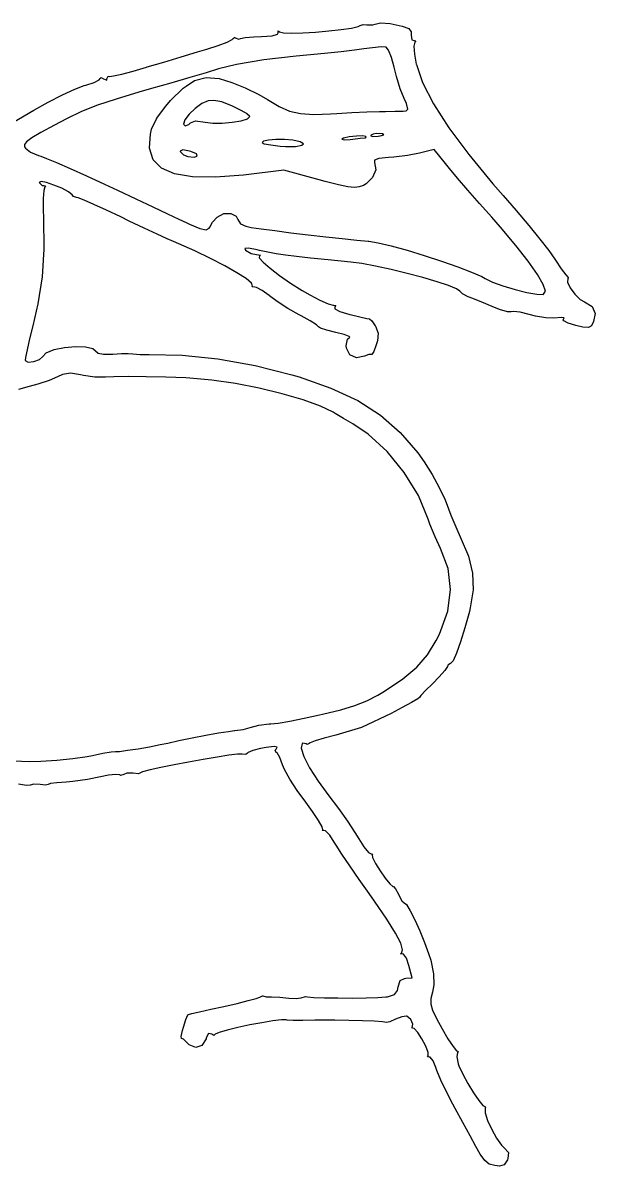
# Model space of a CAD drawing. Header units: millimetres. Extents: x 32.4 to 58, y -18 to -1.3.
# Drawn here: x 54.3 to 57.97, y -18.02 to -10.69 of the extents above; entities that cross this region are included whole.
import ezdxf

# ---------------------------------------------------------------- set-up
doc = ezdxf.new("R2010")
doc.units = ezdxf.units.MM
doc.layers.add('F.Silkscreen', color=41, linetype='CONTINUOUS', true_color=0xf2eda1)

msp = doc.modelspace()

# ---------------------------------------------------------------- linework, layer by layer
at = {"layer": 'F.Silkscreen', "linetype": 'CONTINUOUS'}
for p, q in [((56.412402, -10.719701), (56.455368, -10.709875)), ((56.455368, -10.709875), (56.467903, -10.70246)), ((56.467903, -10.70246), (56.486101, -10.695703)), ((56.486101, -10.695703), (56.510905, -10.697728)), ((56.510905, -10.697728), (56.549118, -10.698994)), ((56.549118, -10.698994), (56.56513, -10.693654)), ((56.56513, -10.693654), (56.599026, -10.685895)), ((56.599026, -10.685895), (56.660042, -10.690498)), ((56.660042, -10.690498), (56.737406, -10.706165)), ((56.737406, -10.706165), (56.78055, -10.721442)), ((55.653171, -10.786685), (55.663665, -10.777892)), ((55.663665, -10.777892), (55.667147, -10.781973)), ((55.667147, -10.781973), (55.688984, -10.789557)), ((55.699719, -10.786595), (55.730338, -10.780677)), ((55.730338, -10.780677), (55.784998, -10.776092)), ((55.784998, -10.776092), (55.835916, -10.774214)), ((55.835916, -10.774214), (55.903167, -10.76944)), ((55.903167, -10.76944), (55.937494, -10.758414)), ((55.937494, -10.758414), (55.941176, -10.748799)), ((55.941176, -10.748799), (55.942912, -10.736783)), ((55.942912, -10.736783), (55.95102, -10.743276)), ((55.95102, -10.743276), (55.975615, -10.749373)), ((55.975615, -10.749373), (56.027917, -10.751215)), ((56.027917, -10.751215), (56.099565, -10.749462)), ((56.099565, -10.749462), (56.182199, -10.744774)), ((56.182199, -10.744774), (56.267457, -10.737811)), ((56.267457, -10.737811), (56.346979, -10.729233)), ((56.346979, -10.729233), (56.412402, -10.719701)), ((56.78055, -10.721442), (56.795905, -10.743454)), ((56.795905, -10.743454), (56.795638, -10.764398)), ((56.795638, -10.764398), (56.799585, -10.795112)), ((55.423932, -10.872606), (55.485279, -10.854431)), ((55.485279, -10.854431), (55.557583, -10.83121)), ((55.557583, -10.83121), (55.61462, -10.809343)), ((55.61462, -10.809343), (55.648009, -10.792213)), ((55.648009, -10.792213), (55.653171, -10.786685)), ((55.688984, -10.789557), (55.699719, -10.786595)), ((56.490936, -10.852902), (56.432017, -10.860872)), ((56.547169, -10.845254), (56.490936, -10.852902)), ((56.602389, -10.840577), (56.547169, -10.845254)), ((56.633792, -10.841503), (56.602389, -10.840577)), ((56.650135, -10.861048), (56.633792, -10.841503)), ((56.799585, -10.795112), (56.81325, -10.799946)), ((56.817572, -10.81047), (56.812289, -10.836136)), ((56.812289, -10.836136), (56.816015, -10.886936)), ((56.81325, -10.799946), (56.824426, -10.802049)), ((56.824426, -10.802049), (56.817572, -10.81047)), ((55.207955, -10.93706), (55.320406, -10.903434)), ((55.320406, -10.903434), (55.423932, -10.872606)), ((55.849939, -10.922268), (55.675501, -10.952456)), ((56.057783, -10.899063), (55.849939, -10.922268)), ((56.125923, -10.892917), (56.057783, -10.899063)), ((56.240121, -10.881879), (56.125923, -10.892917)), ((56.345281, -10.870865), (56.240121, -10.881879)), ((56.432017, -10.860872), (56.345281, -10.870865)), ((56.668896, -10.907508), (56.650135, -10.861048)), ((56.685491, -10.970445), (56.668896, -10.907508)), ((56.816015, -10.886936), (56.827936, -10.951996)), ((54.938357, -11.014442), (55.011912, -10.994966)), ((55.011912, -10.994966), (55.098001, -10.970082)), ((55.098001, -10.970082), (55.102038, -10.968867)), ((55.102038, -10.968867), (55.207955, -10.93706)), ((55.560243, -10.981734), (55.480186, -11.005714)), ((55.675501, -10.952456), (55.560243, -10.981734)), ((56.700072, -11.029989), (56.685491, -10.970445)), ((56.827936, -10.951996), (56.828309, -10.953609)), ((56.828309, -10.953609), (56.867974, -11.069125)), ((54.70807, -11.084927), (54.761074, -11.068752)), ((54.761074, -11.068752), (54.794226, -11.052411)), ((54.794226, -11.052411), (54.800349, -11.043251)), ((54.800349, -11.043251), (54.807609, -11.037249)), ((54.807609, -11.037249), (54.822765, -11.045643)), ((54.822765, -11.045643), (54.843061, -11.054045)), ((54.843061, -11.054045), (54.844186, -11.044721)), ((54.844186, -11.044721), (54.851319, -11.028936)), ((54.851319, -11.028936), (54.859627, -11.029474)), ((54.859627, -11.029474), (54.885032, -11.026586)), ((54.885032, -11.026586), (54.938357, -11.014442)), ((55.25442, -11.071981), (55.12974, -11.108116)), ((55.37474, -11.036822), (55.25442, -11.071981)), ((55.351117, -11.091932), (55.405159, -11.056182)), ((55.480186, -11.005714), (55.37474, -11.036822)), ((55.405159, -11.056182), (55.479166, -11.036861)), ((55.479166, -11.036861), (55.562692, -11.043968)), ((55.562692, -11.043968), (55.645363, -11.068196)), ((55.645363, -11.068196), (55.729491, -11.102789)), ((56.724717, -11.109017), (56.700072, -11.029989)), ((56.867974, -11.069125), (56.937685, -11.204585)), ((54.467618, -11.194231), (54.558397, -11.147696)), ((54.558397, -11.147696), (54.637837, -11.110855)), ((54.637837, -11.110855), (54.696919, -11.08807)), ((54.696919, -11.08807), (54.70807, -11.084927)), ((55.048281, -11.131546), (54.902822, -11.174998)), ((55.12974, -11.108116), (55.048281, -11.131546)), ((55.25206, -11.184014), (55.33226, -11.104407)), ((55.33226, -11.104407), (55.351117, -11.091932)), ((55.729491, -11.102789), (55.818113, -11.146598)), ((55.818113, -11.146598), (55.873485, -11.178678)), ((56.749823, -11.171113), (56.724717, -11.109017)), ((54.374522, -11.246105), (54.467618, -11.194231)), ((54.783807, -11.215084), (54.681077, -11.255754)), ((54.902822, -11.174998), (54.783807, -11.215084)), ((55.169107, -11.290991), (55.221333, -11.219453)), ((55.221333, -11.219453), (55.25206, -11.184014)), ((55.451942, -11.203848), (55.408661, -11.234597)), ((55.493406, -11.186851), (55.451942, -11.203848)), ((55.529003, -11.183619), (55.493406, -11.186851)), ((55.58001, -11.19298), (55.529003, -11.183619)), ((55.648669, -11.220316), (55.58001, -11.19298)), ((55.690988, -11.240809), (55.648669, -11.220316)), ((55.873485, -11.178678), (55.947975, -11.222547)), ((55.947975, -11.222547), (56.015417, -11.2516)), ((56.764601, -11.203413), (56.749823, -11.171113)), ((56.773972, -11.239445), (56.764601, -11.203413)), ((56.937685, -11.204585), (57.036688, -11.35885)), ((54.138587, -11.383374), (54.374522, -11.246105)), ((54.681077, -11.255754), (54.584474, -11.300957)), ((55.161026, -11.30206), (55.169107, -11.290991)), ((55.37034, -11.271727), (55.343758, -11.307861)), ((55.408661, -11.234597), (55.37034, -11.271727)), ((55.736521, -11.266382), (55.690988, -11.240809)), ((55.740023, -11.269114), (55.736521, -11.266382)), ((55.758883, -11.28383), (55.740023, -11.269114)), ((55.744946, -11.301606), (55.760052, -11.287256)), ((55.760052, -11.287256), (55.758883, -11.28383)), ((56.015417, -11.2516), (56.085981, -11.267876)), ((56.085981, -11.267876), (56.169835, -11.27342)), ((56.169835, -11.27342), (56.27715, -11.270267)), ((56.27715, -11.270267), (56.317524, -11.267795)), ((56.317524, -11.267795), (56.414811, -11.261985)), ((56.414811, -11.261985), (56.510863, -11.257295)), ((56.510863, -11.257295), (56.592003, -11.254344)), ((56.592003, -11.254344), (56.629348, -11.253656)), ((56.629348, -11.253656), (56.692614, -11.253067)), ((56.692614, -11.253067), (56.7427, -11.252166)), ((56.7427, -11.252166), (56.762246, -11.251476)), ((56.762246, -11.251476), (56.773972, -11.239445)), ((54.50654, -11.342064), (54.420188, -11.390061)), ((54.584474, -11.300957), (54.50654, -11.342064)), ((55.122906, -11.39934), (55.130061, -11.368914)), ((55.130061, -11.368914), (55.161026, -11.30206)), ((55.343758, -11.307861), (55.335693, -11.335627)), ((55.335693, -11.335627), (55.34648, -11.346695)), ((55.34648, -11.346695), (55.370031, -11.337632)), ((55.370031, -11.337632), (55.37694, -11.330238)), ((55.37694, -11.330238), (55.3802, -11.32675)), ((55.3802, -11.32675), (55.412531, -11.313566)), ((55.412531, -11.313566), (55.473262, -11.322704)), ((55.473262, -11.322704), (55.522241, -11.329526)), ((55.522241, -11.329526), (55.583352, -11.32954)), ((55.583352, -11.32954), (55.647142, -11.324034)), ((55.647142, -11.324034), (55.704158, -11.314294)), ((55.704158, -11.314294), (55.744946, -11.301606)), ((57.036688, -11.35885), (57.16423, -11.53078)), ((54.362386, -11.424354), (54.328603, -11.448533)), ((54.420188, -11.390061), (54.362386, -11.424354)), ((55.119184, -11.45684), (55.122906, -11.39934)), ((55.847673, -11.445249), (55.838744, -11.453978)), ((55.879844, -11.438465), (55.847673, -11.445249)), ((55.927342, -11.434583), (55.879844, -11.438465)), ((55.982255, -11.434558), (55.927342, -11.434583)), ((56.036668, -11.439344), (55.982255, -11.434558)), ((56.083764, -11.449286), (56.036668, -11.439344)), ((56.360866, -11.425675), (56.349588, -11.432447)), ((56.349588, -11.432447), (56.364312, -11.435923)), ((56.397218, -11.417562), (56.360866, -11.425675)), ((56.364312, -11.435923), (56.404004, -11.43359)), ((56.443733, -11.412019), (56.397218, -11.417562)), ((56.404004, -11.43359), (56.419779, -11.431673)), ((56.419779, -11.431673), (56.468447, -11.426031)), ((56.48491, -11.410738), (56.443733, -11.412019)), ((56.468447, -11.426031), (56.49899, -11.424196)), ((56.505245, -11.41542), (56.48491, -11.410738)), ((56.49899, -11.424196), (56.502202, -11.424518)), ((56.502202, -11.424518), (56.505738, -11.416315)), ((56.505738, -11.416315), (56.505245, -11.41542)), ((56.551723, -11.399144), (56.533942, -11.408869)), ((56.533942, -11.408869), (56.546591, -11.414088)), ((56.546591, -11.414088), (56.58287, -11.412979)), ((56.569457, -11.395353), (56.551723, -11.399144)), ((56.61022, -11.397151), (56.569457, -11.395353)), ((56.58287, -11.412979), (56.59679, -11.41122)), ((56.59679, -11.41122), (56.620402, -11.40437)), ((56.620402, -11.40437), (56.61022, -11.397151)), ((54.328603, -11.448533), (54.314313, -11.466192)), ((54.314313, -11.466192), (54.314988, -11.480924)), ((54.314988, -11.480924), (54.320538, -11.489652)), ((54.320538, -11.489652), (54.354036, -11.515118)), ((54.354036, -11.515118), (54.405784, -11.537927)), ((55.116983, -11.490888), (55.119184, -11.45684)), ((55.1402, -11.563841), (55.116983, -11.490888)), ((55.330148, -11.5014), (55.313579, -11.508927)), ((55.313579, -11.508927), (55.313949, -11.51187)), ((55.313949, -11.51187), (55.335088, -11.532627)), ((55.372859, -11.508334), (55.330148, -11.5014)), ((55.382322, -11.511034), (55.372859, -11.508334)), ((55.417704, -11.526581), (55.382322, -11.511034)), ((55.838744, -11.453978), (55.852989, -11.461519)), ((55.852989, -11.461519), (55.894444, -11.46955)), ((55.894444, -11.46955), (55.955325, -11.476268)), ((55.955325, -11.476268), (55.988349, -11.478479)), ((55.988349, -11.478479), (56.053283, -11.478329)), ((56.053283, -11.478329), (56.092857, -11.471773)), ((56.104031, -11.461272), (56.083764, -11.449286)), ((56.092857, -11.471773), (56.104031, -11.461272)), ((56.943437, -11.498163), (56.848783, -11.521629)), ((57.014264, -11.589061), (56.943437, -11.498163)), ((54.405784, -11.537927), (54.418807, -11.541898)), ((54.418807, -11.541898), (54.456043, -11.555452)), ((54.456043, -11.555452), (54.521299, -11.582654)), ((54.521299, -11.582654), (54.608938, -11.621011)), ((55.19329, -11.618561), (55.1402, -11.563841)), ((55.335088, -11.532627), (55.3632, -11.544387)), ((55.3632, -11.544387), (55.402771, -11.547697)), ((55.402771, -11.547697), (55.422111, -11.540852)), ((55.422111, -11.540852), (55.417704, -11.526581)), ((56.559812, -11.567342), (56.559213, -11.581035)), ((56.559213, -11.581035), (56.567401, -11.628519)), ((56.587981, -11.556671), (56.559812, -11.567342)), ((56.649481, -11.55061), (56.587981, -11.556671)), ((56.68464, -11.54793), (56.649481, -11.55061)), ((56.771306, -11.536758), (56.68464, -11.54793)), ((56.848783, -11.521629), (56.771306, -11.536758)), ((57.040039, -11.620895), (57.014264, -11.589061)), ((57.16423, -11.53078), (57.319555, -11.719239)), ((54.608938, -11.621011), (54.713326, -11.668028)), ((55.27698, -11.655412), (55.19329, -11.618561)), ((55.392003, -11.67476), (55.27698, -11.655412)), ((55.718967, -11.6624), (55.539088, -11.676969)), ((55.97921, -11.632162), (55.718967, -11.6624)), ((56.205719, -11.692855), (55.97921, -11.632162)), ((56.567401, -11.628519), (56.54794, -11.679097)), ((57.091404, -11.681839), (57.040039, -11.620895)), ((54.421194, -11.703982), (54.408549, -11.709944)), ((54.408549, -11.709944), (54.408791, -11.711021)), ((54.408791, -11.711021), (54.428652, -11.729374)), ((54.456373, -11.710773), (54.421194, -11.703982)), ((54.428652, -11.729374), (54.438996, -11.728802)), ((54.438996, -11.728802), (54.450432, -11.731004)), ((54.445503, -11.737302), (54.439313, -11.761438)), ((54.450432, -11.731004), (54.445503, -11.737302)), ((54.504041, -11.726566), (54.456373, -11.710773)), ((54.554152, -11.747613), (54.504041, -11.726566)), ((54.713326, -11.668028), (54.828828, -11.721212)), ((54.828828, -11.721212), (54.911087, -11.759744)), ((55.539088, -11.676969), (55.392003, -11.67476)), ((56.243331, -11.702869), (56.205719, -11.692855)), ((56.329023, -11.724626), (56.243331, -11.702869)), ((56.389021, -11.737159), (56.329023, -11.724626)), ((56.430813, -11.741417), (56.389021, -11.737159)), ((56.461889, -11.738351), (56.430813, -11.741417)), ((56.489737, -11.728913), (56.461889, -11.738351)), ((56.506897, -11.719856), (56.489737, -11.728913)), ((56.54794, -11.679097), (56.506897, -11.719856)), ((57.157604, -11.758691), (57.091404, -11.681839)), ((57.319555, -11.719239), (57.384508, -11.793597)), ((54.439313, -11.761438), (54.435806, -11.814024)), ((54.596664, -11.770162), (54.554152, -11.747613)), ((54.621531, -11.790463), (54.596664, -11.770162)), ((54.630115, -11.800173), (54.621531, -11.790463)), ((54.648792, -11.807009), (54.630115, -11.800173)), ((54.658508, -11.809015), (54.648792, -11.807009)), ((54.697232, -11.82403), (54.658508, -11.809015)), ((54.911087, -11.759744), (55.028929, -11.815327)), ((57.232883, -11.844777), (57.157604, -11.758691)), ((57.384508, -11.793597), (57.468912, -11.890505)), ((54.435806, -11.814024), (54.435366, -11.886252)), ((54.759708, -11.851176), (54.697232, -11.82403)), ((54.840068, -11.887871), (54.759708, -11.851176)), ((55.028929, -11.815327), (55.137456, -11.86651)), ((55.137456, -11.86651), (55.231493, -11.91085)), ((57.311482, -11.933429), (57.232883, -11.844777)), ((54.435366, -11.886252), (54.436835, -11.937901)), ((54.436835, -11.937901), (54.439233, -12.137561)), ((54.932444, -11.931543), (54.840068, -11.887871)), ((54.987167, -11.957723), (54.932444, -11.931543)), ((55.082018, -12.002661), (54.987167, -11.957723)), ((55.231493, -11.91085), (55.30586, -11.945909)), ((55.30586, -11.945909), (55.355379, -11.969244)), ((55.521604, -11.964346), (55.551316, -11.932233)), ((55.551316, -11.932233), (55.594292, -11.909762)), ((55.594292, -11.909762), (55.639223, -11.908381)), ((55.639223, -11.908381), (55.672889, -11.926427)), ((55.672889, -11.926427), (55.682584, -11.948765)), ((55.682584, -11.948765), (55.701076, -11.975265)), ((57.366885, -11.996288), (57.311482, -11.933429)), ((57.468912, -11.890505), (57.54943, -11.985998)), ((55.165772, -12.041802), (55.082018, -12.002661)), ((55.355379, -11.969244), (55.372756, -11.977422)), ((55.372756, -11.977422), (55.439558, -12.005553)), ((55.439558, -12.005553), (55.480342, -12.013893)), ((55.480342, -12.013893), (55.50025, -12.003197)), ((55.50025, -12.003197), (55.50288, -11.996539)), ((55.50288, -11.996539), (55.521604, -11.964346)), ((55.701076, -11.975265), (55.734261, -11.991593)), ((55.734261, -11.991593), (55.768874, -11.998042)), ((55.768874, -11.998042), (55.83341, -12.007559)), ((55.83341, -12.007559), (55.920668, -12.019272)), ((55.920668, -12.019272), (56.023452, -12.03231)), ((57.465994, -12.113842), (57.366885, -11.996288)), ((57.54943, -11.985998), (57.620981, -12.073818)), ((55.230929, -12.071655), (55.165772, -12.041802)), ((55.269991, -12.088729), (55.230929, -12.071655)), ((55.304297, -12.102881), (55.269991, -12.088729)), ((55.408271, -12.148743), (55.304297, -12.102881)), ((56.023452, -12.03231), (56.134566, -12.0458)), ((56.134566, -12.0458), (56.246814, -12.058869)), ((56.246814, -12.058869), (56.352997, -12.070647)), ((56.352997, -12.070647), (56.44592, -12.080261)), ((56.44592, -12.080261), (56.518386, -12.086838)), ((56.518386, -12.086838), (56.5236, -12.087246)), ((56.5236, -12.087246), (56.58254, -12.096787)), ((56.58254, -12.096787), (56.666866, -12.116957)), ((57.620981, -12.073818), (57.678489, -12.147708)), ((54.439233, -12.137561), (54.427769, -12.316635)), ((55.508579, -12.196968), (55.408271, -12.148743)), ((55.751496, -12.132691), (55.72912, -12.134599)), ((55.72912, -12.134599), (55.733327, -12.145403)), ((55.733327, -12.145403), (55.768461, -12.165644)), ((55.806552, -12.143126), (55.751496, -12.132691)), ((55.768461, -12.165644), (55.803123, -12.173354)), ((55.803123, -12.173354), (55.828729, -12.177454)), ((55.82265, -12.146787), (55.806552, -12.143126)), ((55.876153, -12.15825), (55.82265, -12.146787)), ((55.828729, -12.177454), (55.823094, -12.18181)), ((55.929311, -12.168066), (55.876153, -12.15825)), ((55.988382, -12.177041), (55.929311, -12.168066)), ((56.05962, -12.185975), (55.988382, -12.177041)), ((56.666866, -12.116957), (56.768391, -12.145129)), ((56.768391, -12.145129), (56.878933, -12.178682)), ((56.878933, -12.178682), (56.990308, -12.214989)), ((57.545923, -12.216044), (57.465994, -12.113842)), ((57.678489, -12.147708), (57.716871, -12.201414)), ((55.600124, -12.244691), (55.508579, -12.196968)), ((55.677807, -12.289049), (55.600124, -12.244691)), ((55.823094, -12.18181), (55.82112, -12.193889)), ((55.82112, -12.193889), (55.845402, -12.221528)), ((55.845402, -12.221528), (55.890533, -12.260529)), ((56.149282, -12.195682), (56.05962, -12.185975)), ((56.263621, -12.206959), (56.149282, -12.195682)), ((56.408895, -12.220613), (56.263621, -12.206959)), ((56.478702, -12.230064), (56.408895, -12.220613)), ((56.567196, -12.246669), (56.478702, -12.230064)), ((56.66639, -12.268506), (56.567196, -12.246669)), ((56.990308, -12.214989), (57.094333, -12.251426)), ((57.094333, -12.251426), (57.182823, -12.285371)), ((57.605197, -12.300712), (57.545923, -12.216044)), ((57.716871, -12.201414), (57.721444, -12.208593)), ((57.721444, -12.208593), (57.757288, -12.264061)), ((54.427769, -12.316635), (54.401007, -12.489739)), ((55.736527, -12.327179), (55.677807, -12.289049)), ((55.890533, -12.260529), (55.951101, -12.306694)), ((55.951101, -12.306694), (56.0217, -12.355823)), ((56.769533, -12.293762), (56.66639, -12.268506)), ((56.869871, -12.320631), (56.769533, -12.293762)), ((56.960649, -12.3473), (56.869871, -12.320631)), ((57.182823, -12.285371), (57.247593, -12.314196)), ((57.247593, -12.314196), (57.269324, -12.326383)), ((57.642347, -12.365667), (57.605197, -12.300712)), ((57.757288, -12.264061), (57.785976, -12.303793)), ((57.785976, -12.303793), (57.801886, -12.320071)), ((57.802719, -12.324555), (57.800352, -12.326499)), ((57.801886, -12.320071), (57.802665, -12.320085)), ((57.802665, -12.320085), (57.802719, -12.324555)), ((55.771187, -12.356216), (55.736527, -12.327179)), ((55.776691, -12.373299), (55.771187, -12.356216)), ((55.774215, -12.37919), (55.776691, -12.373299)), ((55.792685, -12.382439), (55.774215, -12.37919)), ((55.802984, -12.383775), (55.792685, -12.382439)), ((55.840402, -12.402353), (55.802984, -12.383775)), ((56.0217, -12.355823), (56.09692, -12.403713)), ((57.035112, -12.37196), (56.960649, -12.3473)), ((57.086508, -12.3928), (57.035112, -12.37196)), ((57.108081, -12.40801), (57.086508, -12.3928)), ((57.269324, -12.326383), (57.316045, -12.349323)), ((57.316045, -12.349323), (57.38361, -12.373822)), ((57.38361, -12.373822), (57.461039, -12.396915)), ((57.461039, -12.396915), (57.537353, -12.415635)), ((57.655907, -12.408727), (57.642347, -12.365667)), ((57.800352, -12.326499), (57.797224, -12.349486)), ((57.797224, -12.349486), (57.814256, -12.386812)), ((57.814256, -12.386812), (57.843913, -12.427788)), ((55.884616, -12.43619), (55.840402, -12.402353)), ((55.885313, -12.436816), (55.884616, -12.43619)), ((55.934719, -12.474454), (55.885313, -12.436816)), ((56.09692, -12.403713), (56.145316, -12.43196)), ((56.145316, -12.43196), (56.209407, -12.465488)), ((56.209407, -12.465488), (56.262643, -12.489019)), ((57.123383, -12.424939), (57.108081, -12.40801)), ((57.160578, -12.443798), (57.123383, -12.424939)), ((57.191212, -12.454965), (57.160578, -12.443798)), ((57.248663, -12.478104), (57.191212, -12.454965)), ((57.537353, -12.415635), (57.601571, -12.427014)), ((57.601571, -12.427014), (57.642712, -12.428089)), ((57.642712, -12.428089), (57.644408, -12.427711)), ((57.644408, -12.427711), (57.655907, -12.408727)), ((57.843913, -12.427788), (57.878664, -12.461727)), ((57.878664, -12.461727), (57.906448, -12.477023)), ((54.401007, -12.489739), (54.368729, -12.629468)), ((56.003031, -12.518424), (55.934719, -12.474454)), ((56.075683, -12.559339), (56.003031, -12.518424)), ((56.262643, -12.489019), (56.295608, -12.49851)), ((56.295608, -12.49851), (56.299609, -12.498209)), ((56.299609, -12.498209), (56.311581, -12.499886)), ((56.311581, -12.499886), (56.304611, -12.508533)), ((56.304611, -12.508533), (56.305592, -12.521579)), ((56.305592, -12.521579), (56.336856, -12.537149)), ((56.336856, -12.537149), (56.401646, -12.556838)), ((57.313768, -12.505903), (57.248663, -12.478104)), ((57.362414, -12.525604), (57.313768, -12.505903)), ((57.41233, -12.540537), (57.362414, -12.525604)), ((57.436971, -12.540058), (57.41233, -12.540537)), ((57.452124, -12.53718), (57.436971, -12.540058)), ((57.494896, -12.542564), (57.452124, -12.53718)), ((57.552395, -12.55708), (57.494896, -12.542564)), ((57.906448, -12.477023), (57.956386, -12.505039)), ((57.956386, -12.505039), (57.97474, -12.551813)), ((56.090173, -12.566926), (56.075683, -12.559339)), ((56.147419, -12.598659), (56.090173, -12.566926)), ((56.18692, -12.623438), (56.147419, -12.598659)), ((56.401646, -12.556838), (56.40441, -12.55758)), ((56.40441, -12.55758), (56.465502, -12.573273)), ((56.465502, -12.573273), (56.510347, -12.583514)), ((56.510347, -12.583514), (56.528787, -12.586077)), ((56.528787, -12.586077), (56.541708, -12.597698)), ((56.541708, -12.597698), (56.564502, -12.630186)), ((57.593068, -12.567797), (57.552395, -12.55708)), ((57.659539, -12.579419), (57.593068, -12.567797)), ((57.709497, -12.581142), (57.659539, -12.579419)), ((57.758722, -12.576732), (57.709497, -12.581142)), ((57.777236, -12.579796), (57.758722, -12.576732)), ((57.77071, -12.591329), (57.777236, -12.579796)), ((57.773238, -12.597972), (57.77071, -12.591329)), ((57.801667, -12.612008), (57.773238, -12.597972)), ((57.851651, -12.627509), (57.801667, -12.612008)), ((57.964732, -12.602567), (57.950844, -12.63068)), ((57.97474, -12.551813), (57.964732, -12.602567)), ((54.368729, -12.629468), (54.347722, -12.713094)), ((56.200837, -12.636431), (56.18692, -12.623438)), ((56.21321, -12.644692), (56.200837, -12.636431)), ((56.253221, -12.658214), (56.21321, -12.644692)), ((56.31171, -12.673317), (56.253221, -12.658214)), ((56.364808, -12.686734), (56.31171, -12.673317)), ((56.39813, -12.697723), (56.364808, -12.686734)), ((56.564502, -12.630186), (56.565509, -12.631789)), ((56.565509, -12.631789), (56.583705, -12.67654)), ((56.583705, -12.67654), (56.579167, -12.727152)), ((57.895294, -12.6381), (57.851651, -12.627509)), ((57.931387, -12.64171), (57.895294, -12.6381)), ((57.950844, -12.63068), (57.931387, -12.64171)), ((54.347722, -12.713094), (54.331373, -12.783467)), ((54.570623, -12.768328), (54.641365, -12.761873)), ((54.641365, -12.761873), (54.706008, -12.764208)), ((54.706008, -12.764208), (54.75375, -12.776524)), ((56.378854, -12.759401), (56.386842, -12.71611)), ((56.379973, -12.773976), (56.378854, -12.759401)), ((56.386842, -12.71611), (56.402228, -12.703368)), ((56.402228, -12.703368), (56.39813, -12.697723)), ((56.571363, -12.752466), (56.55492, -12.794697)), ((56.579167, -12.727152), (56.571363, -12.752466)), ((54.321412, -12.832765), (54.319365, -12.85274)), ((54.331373, -12.783467), (54.321412, -12.832765)), ((54.410424, -12.84675), (54.429787, -12.828656)), ((54.429787, -12.828656), (54.42982, -12.828531)), ((54.42982, -12.828531), (54.45405, -12.802847)), ((54.45405, -12.802847), (54.504583, -12.782382)), ((54.504583, -12.782382), (54.570623, -12.768328)), ((54.75375, -12.776524), (54.77091, -12.790959)), ((54.77091, -12.790959), (54.788006, -12.80573)), ((54.788006, -12.80573), (54.822209, -12.812426)), ((54.822209, -12.812426), (54.8809, -12.811784)), ((54.8809, -12.811784), (54.937779, -12.807598)), ((54.937779, -12.807598), (54.98062, -12.807861)), ((54.98062, -12.807861), (55.009201, -12.810463)), ((55.009201, -12.810463), (55.057823, -12.813687)), ((55.057823, -12.813687), (55.114581, -12.81377)), ((55.114581, -12.81377), (55.325547, -12.817779)), ((55.325547, -12.817779), (55.555723, -12.841875)), ((56.402049, -12.816745), (56.379973, -12.773976)), ((56.444376, -12.835809), (56.402049, -12.816745)), ((56.496387, -12.82525), (56.444376, -12.835809)), ((56.522622, -12.814656), (56.496387, -12.82525)), ((56.541093, -12.814706), (56.522622, -12.814656)), ((56.543242, -12.814821), (56.541093, -12.814706)), ((56.55492, -12.794697), (56.543242, -12.814821)), ((54.319365, -12.85274), (54.338527, -12.862448)), ((54.338527, -12.862448), (54.374442, -12.859233)), ((54.374442, -12.859233), (54.410424, -12.84675)), ((55.555723, -12.841875), (55.793984, -12.884394)), ((55.793984, -12.884394), (56.029208, -12.943669)), ((54.472889, -12.980289), (54.400778, -13.004406)), ((54.526507, -12.956836), (54.472889, -12.980289)), ((54.559235, -12.941451), (54.526507, -12.956836)), ((54.610506, -12.932923), (54.559235, -12.941451)), ((54.674802, -12.944262), (54.610506, -12.932923)), ((54.692889, -12.948588), (54.674802, -12.944262)), ((54.766783, -12.959283), (54.692889, -12.948588)), ((54.833663, -12.960352), (54.766783, -12.959283)), ((54.888718, -12.957414), (54.833663, -12.960352)), ((54.981374, -12.955935), (54.888718, -12.957414)), ((55.09502, -12.9566), (54.981374, -12.955935)), ((55.220807, -12.959345), (55.09502, -12.9566)), ((55.349887, -12.964106), (55.220807, -12.959345)), ((55.375963, -12.965481), (55.349887, -12.964106)), ((55.51714, -12.978693), (55.375963, -12.965481)), ((55.668119, -13.001008), (55.51714, -12.978693)), ((56.029208, -12.943669), (56.076128, -12.957764)), ((56.076128, -12.957764), (56.279857, -13.029496)), ((54.344965, -13.019288), (54.276097, -13.038133)), ((54.400778, -13.004406), (54.344965, -13.019288)), ((55.821051, -13.030597), (55.668119, -13.001008)), ((55.96809, -13.065626), (55.821051, -13.030597)), ((56.279857, -13.029496), (56.452233, -13.110358)), ((56.101391, -13.104259), (55.96809, -13.065626)), ((56.213107, -13.144668), (56.101391, -13.104259)), ((56.452233, -13.110358), (56.598847, -13.204153)), ((56.295392, -13.185014), (56.213107, -13.144668)), ((56.307878, -13.192564), (56.295392, -13.185014)), ((56.361977, -13.224408), (56.307878, -13.192564)), ((56.598847, -13.204153), (56.725289, -13.314683)), ((56.42072, -13.258092), (56.361977, -13.224408)), ((56.519351, -13.324593), (56.42072, -13.258092)), ((56.641493, -13.437118), (56.519351, -13.324593)), ((56.725289, -13.314683), (56.837149, -13.445751)), ((56.751056, -13.571413), (56.641493, -13.437118)), ((56.837149, -13.445751), (56.877947, -13.503132)), ((56.841104, -13.718705), (56.751056, -13.571413)), ((56.877947, -13.503132), (56.928643, -13.583688)), ((56.928643, -13.583688), (56.975311, -13.668018)), ((56.904699, -13.870219), (56.841104, -13.718705)), ((56.975311, -13.668018), (57.010325, -13.741989)), ((57.010325, -13.741989), (57.019134, -13.764855)), ((57.019134, -13.764855), (57.049793, -13.845905)), ((57.049793, -13.845905), (57.087174, -13.935078)), ((56.915561, -13.901903), (56.904699, -13.870219)), ((56.947856, -13.983585), (56.915561, -13.901903)), ((57.087174, -13.935078), (57.109904, -13.984945)), ((56.982331, -14.058777), (56.947856, -13.983585)), ((57.109904, -13.984945), (57.161622, -14.108952)), ((57.031296, -14.186653), (56.982331, -14.058777)), ((57.161622, -14.108952), (57.18859, -14.218139)), ((57.048069, -14.3213), (57.031296, -14.186653)), ((57.18859, -14.218139), (57.192249, -14.324286)), ((57.029629, -14.460626), (57.048069, -14.3213)), ((57.192249, -14.324286), (57.174041, -14.439168)), ((57.174041, -14.439168), (57.168337, -14.462531)), ((56.975935, -14.608361), (57.029629, -14.460626)), ((57.168337, -14.462531), (57.139814, -14.567286)), ((57.139814, -14.567286), (57.111489, -14.658736)), ((56.899306, -14.741863), (56.955591, -14.649785)), ((56.955591, -14.649785), (56.975935, -14.608361)), ((57.111489, -14.658736), (57.085397, -14.731274)), ((56.830321, -14.821392), (56.899306, -14.741863)), ((57.085397, -14.731274), (57.063575, -14.779289)), ((57.027016, -14.817052), (57.011047, -14.841421)), ((57.030549, -14.808155), (57.027016, -14.817052)), ((57.04686, -14.797078), (57.030549, -14.808155)), ((57.048058, -14.797181), (57.04686, -14.797078)), ((57.063575, -14.779289), (57.048058, -14.797181)), ((56.741007, -14.896308), (56.830321, -14.821392)), ((56.975516, -14.881981), (56.931426, -14.926688)), ((57.011047, -14.841421), (56.975516, -14.881981)), ((56.623734, -14.974541), (56.741007, -14.896308)), ((56.931426, -14.926688), (56.887494, -14.970222)), ((56.434621, -15.066064), (56.510093, -15.036279)), ((56.510093, -15.036279), (56.580541, -15.000194)), ((56.580541, -15.000194), (56.623734, -14.974541)), ((56.836751, -15.023591), (56.797482, -15.046555)), ((56.849246, -15.014626), (56.836751, -15.023591)), ((56.857976, -15.001802), (56.849225, -15.014622)), ((56.849225, -15.014622), (56.849246, -15.014626)), ((56.887494, -14.970222), (56.857976, -15.001802)), ((56.22609, -15.122554), (56.343497, -15.093503)), ((56.343497, -15.093503), (56.434621, -15.066064)), ((56.737611, -15.079995), (56.666552, -15.118662)), ((56.797482, -15.046555), (56.737611, -15.079995)), ((55.817845, -15.193473), (55.883376, -15.185187)), ((55.883376, -15.185187), (55.894865, -15.184555)), ((55.894865, -15.184555), (55.942172, -15.179137)), ((55.942172, -15.179137), (56.016268, -15.16655)), ((56.016268, -15.16655), (56.107701, -15.148564)), ((56.107701, -15.148564), (56.207025, -15.126944)), ((56.207025, -15.126944), (56.22609, -15.122554)), ((56.666552, -15.118662), (56.477003, -15.206683)), ((55.389584, -15.274429), (55.477488, -15.257594)), ((55.477488, -15.257594), (55.558923, -15.242987)), ((55.558923, -15.242987), (55.623976, -15.232447)), ((55.623976, -15.232447), (55.662734, -15.227808)), ((55.662734, -15.227808), (55.663387, -15.227779)), ((55.663387, -15.227779), (55.716546, -15.219871)), ((55.716546, -15.219871), (55.763311, -15.206826)), ((55.763311, -15.206826), (55.817845, -15.193473)), ((56.311215, -15.257456), (56.237799, -15.275367)), ((56.477003, -15.206683), (56.311215, -15.257456)), ((55.043508, -15.343601), (55.116874, -15.330945)), ((55.116874, -15.330945), (55.186058, -15.317781)), ((55.186058, -15.317781), (55.234007, -15.307424)), ((55.234007, -15.307424), (55.30512, -15.291652)), ((55.30512, -15.291652), (55.389584, -15.274429)), ((55.916175, -15.329365), (55.864748, -15.335786)), ((55.936346, -15.333225), (55.916175, -15.329365)), ((55.928478, -15.347542), (55.936346, -15.333225)), ((56.094942, -15.311318), (56.089468, -15.340994)), ((56.099543, -15.308225), (56.094942, -15.311318)), ((56.122508, -15.313411), (56.099543, -15.308225)), ((56.127623, -15.317487), (56.122508, -15.313411)), ((56.141087, -15.311197), (56.127623, -15.317487)), ((56.14626, -15.306478), (56.141087, -15.311197)), ((56.179996, -15.292597), (56.14626, -15.306478)), ((56.237799, -15.275367), (56.179996, -15.292597)), ((54.521491, -15.417912), (54.626002, -15.406939)), ((54.626002, -15.406939), (54.717604, -15.393513)), ((54.717604, -15.393513), (54.750189, -15.387166)), ((54.750189, -15.387166), (54.817654, -15.373382)), ((54.817654, -15.373382), (54.870739, -15.3643)), ((54.870739, -15.3643), (54.899084, -15.361665)), ((54.899084, -15.361665), (54.900348, -15.361871)), ((54.900348, -15.361871), (54.925042, -15.360729)), ((54.925042, -15.360729), (54.976164, -15.354083)), ((54.976164, -15.354083), (55.043508, -15.343601)), ((55.549874, -15.397741), (55.461529, -15.412526)), ((55.625471, -15.386342), (55.549874, -15.397741)), ((55.681346, -15.379622), (55.625471, -15.386342)), ((55.710526, -15.378873), (55.681346, -15.379622)), ((55.734162, -15.380705), (55.710526, -15.378873)), ((55.745901, -15.372825), (55.734162, -15.380705)), ((55.749717, -15.367135), (55.745901, -15.372825)), ((55.779488, -15.354483), (55.749717, -15.367135)), ((55.8297, -15.342145), (55.779488, -15.354483)), ((55.864748, -15.335786), (55.8297, -15.342145)), ((55.923716, -15.353656), (55.928478, -15.347542)), ((55.930126, -15.367303), (55.923716, -15.353656)), ((55.934909, -15.370524), (55.930126, -15.367303)), ((55.952399, -15.399288), (55.934909, -15.370524)), ((55.970215, -15.446833), (55.952399, -15.399288)), ((56.089468, -15.340994), (56.106514, -15.39407)), ((56.106514, -15.39407), (56.143784, -15.466077)), ((54.244846, -15.422674), (54.347424, -15.426028)), ((54.347424, -15.426028), (54.420895, -15.424519)), ((54.420895, -15.424519), (54.521491, -15.417912)), ((55.120108, -15.479672), (55.072608, -15.491998)), ((55.189724, -15.46427), (55.120108, -15.479672)), ((55.274482, -15.447083), (55.189724, -15.46427)), ((55.367406, -15.429405), (55.274482, -15.447083)), ((55.461529, -15.412526), (55.367406, -15.429405)), ((55.983307, -15.47798), (55.970215, -15.446833)), ((56.017375, -15.538892), (55.983307, -15.47798)), ((56.143784, -15.466077), (56.198968, -15.552538)), ((54.718169, -15.542306), (54.624865, -15.554733)), ((54.802968, -15.525035), (54.718169, -15.542306)), ((54.852846, -15.514171), (54.802968, -15.525035)), ((54.901425, -15.508468), (54.852846, -15.514171)), ((54.92572, -15.512189), (54.901425, -15.508468)), ((54.931534, -15.516362), (54.92572, -15.512189)), ((54.951846, -15.509257), (54.931534, -15.516362)), ((54.971964, -15.4998), (54.951846, -15.509257)), ((55.012018, -15.501109), (54.971964, -15.4998)), ((55.04339, -15.505023), (55.012018, -15.501109)), ((55.054258, -15.500535), (55.04339, -15.505023)), ((55.072608, -15.491998), (55.054193, -15.499953)), ((55.054193, -15.499953), (55.054258, -15.500535)), ((56.064581, -15.61192), (56.017375, -15.538892)), ((56.198968, -15.552538), (56.267232, -15.645728)), ((54.328783, -15.579403), (54.27707, -15.571774)), ((54.352326, -15.578001), (54.328783, -15.579403)), ((54.374619, -15.570815), (54.352326, -15.578001)), ((54.416378, -15.573254), (54.374619, -15.570815)), ((54.449454, -15.577276), (54.416378, -15.573254)), ((54.467276, -15.572986), (54.449454, -15.577276)), ((54.48079, -15.567818), (54.467276, -15.572986)), ((54.522541, -15.562008), (54.48079, -15.567818)), ((54.582233, -15.557872), (54.522541, -15.562008)), ((54.624865, -15.554733), (54.582233, -15.557872)), ((56.118897, -15.687314), (56.064581, -15.61192)), ((56.162769, -15.747014), (56.118897, -15.687314)), ((56.267232, -15.645728), (56.327868, -15.726506)), ((56.20144, -15.804568), (56.162769, -15.747014)), ((56.327868, -15.726506), (56.386167, -15.80872)), ((56.224751, -15.845533), (56.20144, -15.804568)), ((56.228768, -15.863595), (56.224751, -15.845533)), ((56.386167, -15.80872), (56.434392, -15.881229)), ((56.223865, -15.867713), (56.228768, -15.863595)), ((56.235101, -15.868275), (56.223865, -15.867713)), ((56.245701, -15.871259), (56.235101, -15.868275)), ((56.272305, -15.897746), (56.245701, -15.871259)), ((56.301931, -15.943347), (56.272305, -15.897746)), ((56.434392, -15.881229), (56.458878, -15.921786)), ((56.313965, -15.963914), (56.301931, -15.943347)), ((56.350175, -16.020592), (56.313965, -15.963914)), ((56.458878, -15.921786), (56.491962, -15.974374)), ((56.491962, -15.974374), (56.521317, -16.009471)), ((56.400703, -16.095996), (56.350175, -16.020592)), ((56.521317, -16.009471), (56.539039, -16.019214)), ((56.539039, -16.019214), (56.549887, -16.019966)), ((56.549887, -16.019966), (56.544772, -16.024199)), ((56.544772, -16.024199), (56.547274, -16.042373)), ((56.547274, -16.042373), (56.566348, -16.080042)), ((56.460587, -16.182771), (56.400703, -16.095996)), ((56.566348, -16.080042), (56.595477, -16.127371)), ((56.595477, -16.127371), (56.628145, -16.17453)), ((56.524859, -16.273561), (56.460587, -16.182771)), ((56.628145, -16.17453), (56.657831, -16.211686)), ((56.657831, -16.211686), (56.67802, -16.229007)), ((56.559969, -16.322894), (56.524859, -16.273561)), ((56.67802, -16.229007), (56.680631, -16.229153)), ((56.680631, -16.229153), (56.693886, -16.242123)), ((56.693886, -16.242123), (56.712869, -16.277958)), ((56.712869, -16.277958), (56.715008, -16.282854)), ((56.715008, -16.282854), (56.734382, -16.319478)), ((56.638692, -16.437746), (56.559969, -16.322894)), ((56.734382, -16.319478), (56.74942, -16.333573)), ((56.74942, -16.333573), (56.750579, -16.333215)), ((56.750579, -16.333215), (56.764891, -16.344574)), ((56.764891, -16.344574), (56.788606, -16.383274)), ((56.788606, -16.383274), (56.818187, -16.441645)), ((56.694328, -16.526663), (56.638692, -16.437746)), ((56.818187, -16.441645), (56.850103, -16.512016)), ((56.72781, -16.591359), (56.694328, -16.526663)), ((56.850103, -16.512016), (56.88082, -16.586717)), ((56.740065, -16.633548), (56.72781, -16.591359)), ((56.732025, -16.654941), (56.740065, -16.633548)), ((56.88082, -16.586717), (56.906802, -16.658076)), ((56.726889, -16.659197), (56.732025, -16.654941)), ((56.737805, -16.659925), (56.726889, -16.659197)), ((56.745274, -16.661666), (56.737805, -16.659925)), ((56.764104, -16.687343), (56.745274, -16.661666)), ((56.78102, -16.734593), (56.764104, -16.687343)), ((56.906802, -16.658076), (56.920047, -16.701078)), ((56.920047, -16.701078), (56.938871, -16.788635)), ((56.801615, -16.815172), (56.78102, -16.734593)), ((56.938871, -16.788635), (56.940052, -16.859143)), ((56.708017, -16.895389), (56.712507, -16.871512)), ((56.712507, -16.871512), (56.724326, -16.831589)), ((56.724326, -16.831589), (56.752816, -16.817625)), ((56.752816, -16.817625), (56.760125, -16.817063)), ((56.760125, -16.817063), (56.801615, -16.815172)), ((56.940052, -16.859143), (56.931157, -16.905379)), ((55.750592, -16.960263), (55.801669, -16.94585)), ((55.801669, -16.94585), (55.82346, -16.9373)), ((55.82346, -16.9373), (55.842316, -16.929229)), ((55.842316, -16.929229), (55.844582, -16.930579)), ((55.844582, -16.930579), (55.865301, -16.935092)), ((55.865301, -16.935092), (55.898984, -16.935813)), ((55.898984, -16.935813), (55.952985, -16.937591)), ((55.952985, -16.937591), (56.011271, -16.943691)), ((56.011271, -16.943691), (56.058116, -16.947008)), ((56.058116, -16.947008), (56.087633, -16.942655)), ((56.087633, -16.942655), (56.089084, -16.941722)), ((56.089084, -16.941722), (56.118321, -16.934458)), ((56.118321, -16.934458), (56.130901, -16.935575)), ((56.130901, -16.935575), (56.171674, -16.939424)), ((56.171674, -16.939424), (56.239632, -16.942063)), ((56.239632, -16.942063), (56.324654, -16.943492)), ((56.324654, -16.943492), (56.416619, -16.943711)), ((56.416619, -16.943711), (56.505408, -16.942723)), ((56.505408, -16.942723), (56.580895, -16.940524)), ((56.580895, -16.940524), (56.632964, -16.937115)), ((56.632964, -16.937115), (56.644122, -16.935573)), ((56.644122, -16.935573), (56.68856, -16.921814)), ((56.68856, -16.921814), (56.708017, -16.895389)), ((56.921873, -16.947045), (56.921461, -16.982677)), ((56.931157, -16.905379), (56.921873, -16.947045)), ((55.438116, -17.031932), (55.509723, -17.016005)), ((55.509723, -17.016005), (55.592557, -16.997807)), ((55.592557, -16.997807), (55.678281, -16.978266)), ((55.678281, -16.978266), (55.750592, -16.960263)), ((56.921461, -16.982677), (56.932517, -17.02214)), ((55.334324, -17.130572), (55.349623, -17.082045)), ((55.349623, -17.082045), (55.362806, -17.052355)), ((55.362806, -17.052355), (55.366436, -17.048517)), ((55.366436, -17.048517), (55.387828, -17.043334)), ((55.387828, -17.043334), (55.438116, -17.031932)), ((55.908588, -17.090641), (55.838001, -17.102116)), ((55.96318, -17.08417), (55.908588, -17.090641)), ((55.993418, -17.084408), (55.96318, -17.08417)), ((55.99911, -17.085421), (55.993418, -17.084408)), ((56.038305, -17.087672), (55.99911, -17.085421)), ((56.100914, -17.088199), (56.038305, -17.087672)), ((56.176312, -17.086861), (56.100914, -17.088199)), ((56.221498, -17.085952), (56.176312, -17.086861)), ((56.305761, -17.08579), (56.221498, -17.085952)), ((56.395425, -17.087048), (56.305761, -17.08579)), ((56.481945, -17.089459), (56.395425, -17.087048)), ((56.556777, -17.092764), (56.481945, -17.089459)), ((56.611375, -17.0967), (56.556777, -17.092764)), ((56.695239, -17.079763), (56.657669, -17.096839)), ((56.734781, -17.06349), (56.695239, -17.079763)), ((56.765536, -17.059555), (56.734781, -17.06349)), ((56.768082, -17.06038), (56.765536, -17.059555)), ((56.791789, -17.08096), (56.768082, -17.06038)), ((56.806063, -17.111421), (56.791789, -17.08096)), ((56.932517, -17.02214), (56.95764, -17.0753)), ((56.95764, -17.0753), (56.993068, -17.140565)), ((55.320873, -17.1911), (55.328474, -17.153175)), ((55.328474, -17.153175), (55.334324, -17.130572)), ((55.562908, -17.164012), (55.537746, -17.174968)), ((55.613875, -17.149545), (55.562908, -17.164012)), ((55.682285, -17.133273), (55.613875, -17.149545)), ((55.75978, -17.116895), (55.682285, -17.133273)), ((55.838001, -17.102116), (55.75978, -17.116895)), ((56.63719, -17.101003), (56.611375, -17.0967)), ((56.657669, -17.096839), (56.63719, -17.101003)), ((56.799609, -17.136092), (56.802126, -17.13393)), ((56.804988, -17.137356), (56.799609, -17.136092)), ((56.802126, -17.13393), (56.806063, -17.111421)), ((56.814107, -17.139882), (56.804988, -17.137356)), ((56.837319, -17.165038), (56.814107, -17.139882)), ((56.864384, -17.206674), (56.837319, -17.165038)), ((56.993068, -17.140565), (57.031145, -17.205719)), ((55.32211, -17.203656), (55.320873, -17.1911)), ((55.335299, -17.208717), (55.32211, -17.203656)), ((55.361004, -17.233626), (55.335299, -17.208717)), ((55.371185, -17.244053), (55.361004, -17.233626)), ((55.479128, -17.204803), (55.453212, -17.247777)), ((55.480385, -17.200294), (55.479128, -17.204803)), ((55.495158, -17.172155), (55.480385, -17.200294)), ((55.516651, -17.176674), (55.495158, -17.172155)), ((55.529495, -17.183783), (55.516651, -17.176674)), ((55.536518, -17.177487), (55.529495, -17.183783)), ((55.537746, -17.174968), (55.536518, -17.177487)), ((56.888874, -17.253287), (56.864384, -17.206674)), ((57.031145, -17.205719), (57.063827, -17.255138)), ((55.413406, -17.261793), (55.371185, -17.244053)), ((55.453212, -17.247777), (55.413406, -17.261793)), ((56.904369, -17.293373), (56.888874, -17.253287)), ((56.904443, -17.315432), (56.904369, -17.293373)), ((57.063827, -17.255138), (57.086409, -17.282018)), ((57.086409, -17.282018), (57.092777, -17.284755)), ((57.091656, -17.293793), (57.087213, -17.320374)), ((57.097404, -17.287155), (57.091656, -17.293793)), ((57.092777, -17.284755), (57.097404, -17.287155)), ((56.899714, -17.321402), (56.904443, -17.315432)), ((56.910801, -17.323685), (56.899714, -17.321402)), ((56.916515, -17.324128), (56.910801, -17.323685)), ((56.935754, -17.345872), (56.916515, -17.324128)), ((56.95321, -17.389678), (56.935754, -17.345872)), ((57.087213, -17.320374), (57.096925, -17.365367)), ((57.096925, -17.365367), (57.101594, -17.378312)), ((57.101594, -17.378312), (57.12608, -17.431878)), ((56.959912, -17.409899), (56.95321, -17.389678)), ((56.984923, -17.470051), (56.959912, -17.409899)), ((57.12608, -17.431878), (57.158923, -17.492448)), ((57.020532, -17.545313), (56.984923, -17.470051)), ((57.158923, -17.492448), (57.194857, -17.551717)), ((57.061363, -17.624044), (57.020532, -17.545313)), ((57.194857, -17.551717), (57.228616, -17.601381)), ((57.228616, -17.601381), (57.254937, -17.63313)), ((57.077392, -17.653521), (57.061363, -17.624044)), ((57.125638, -17.742313), (57.077392, -17.653521)), ((57.254937, -17.63313), (57.26742, -17.639895)), ((57.26742, -17.639895), (57.272565, -17.644393)), ((57.272565, -17.644393), (57.26896, -17.651667)), ((57.26896, -17.651667), (57.26945, -17.6804)), ((57.26945, -17.6804), (57.285479, -17.729287)), ((57.172502, -17.828637), (57.125638, -17.742313)), ((57.285479, -17.729287), (57.311808, -17.787473)), ((57.311808, -17.787473), (57.343192, -17.844108)), ((57.209755, -17.897338), (57.172502, -17.828637)), ((57.23726, -17.945963), (57.209755, -17.897338)), ((57.343192, -17.844108), (57.374387, -17.88834)), ((57.374387, -17.88834), (57.391212, -17.904688)), ((57.266847, -17.987394), (57.23726, -17.945963)), ((57.391212, -17.904688), (57.418234, -17.935126)), ((57.414821, -17.974247), (57.412106, -17.981505)), ((57.418234, -17.935126), (57.414821, -17.974247)), ((57.295573, -18.009079), (57.266847, -17.987394)), ((57.33166, -18.019233), (57.295573, -18.009079)), ((57.360897, -18.022603), (57.33166, -18.019233)), ((57.39246, -18.014099), (57.360897, -18.022603)), ((57.412106, -17.981505), (57.39246, -18.014099))]:
    msp.add_line(p, q, dxfattribs=at)

doc.saveas('drawing.dxf')
